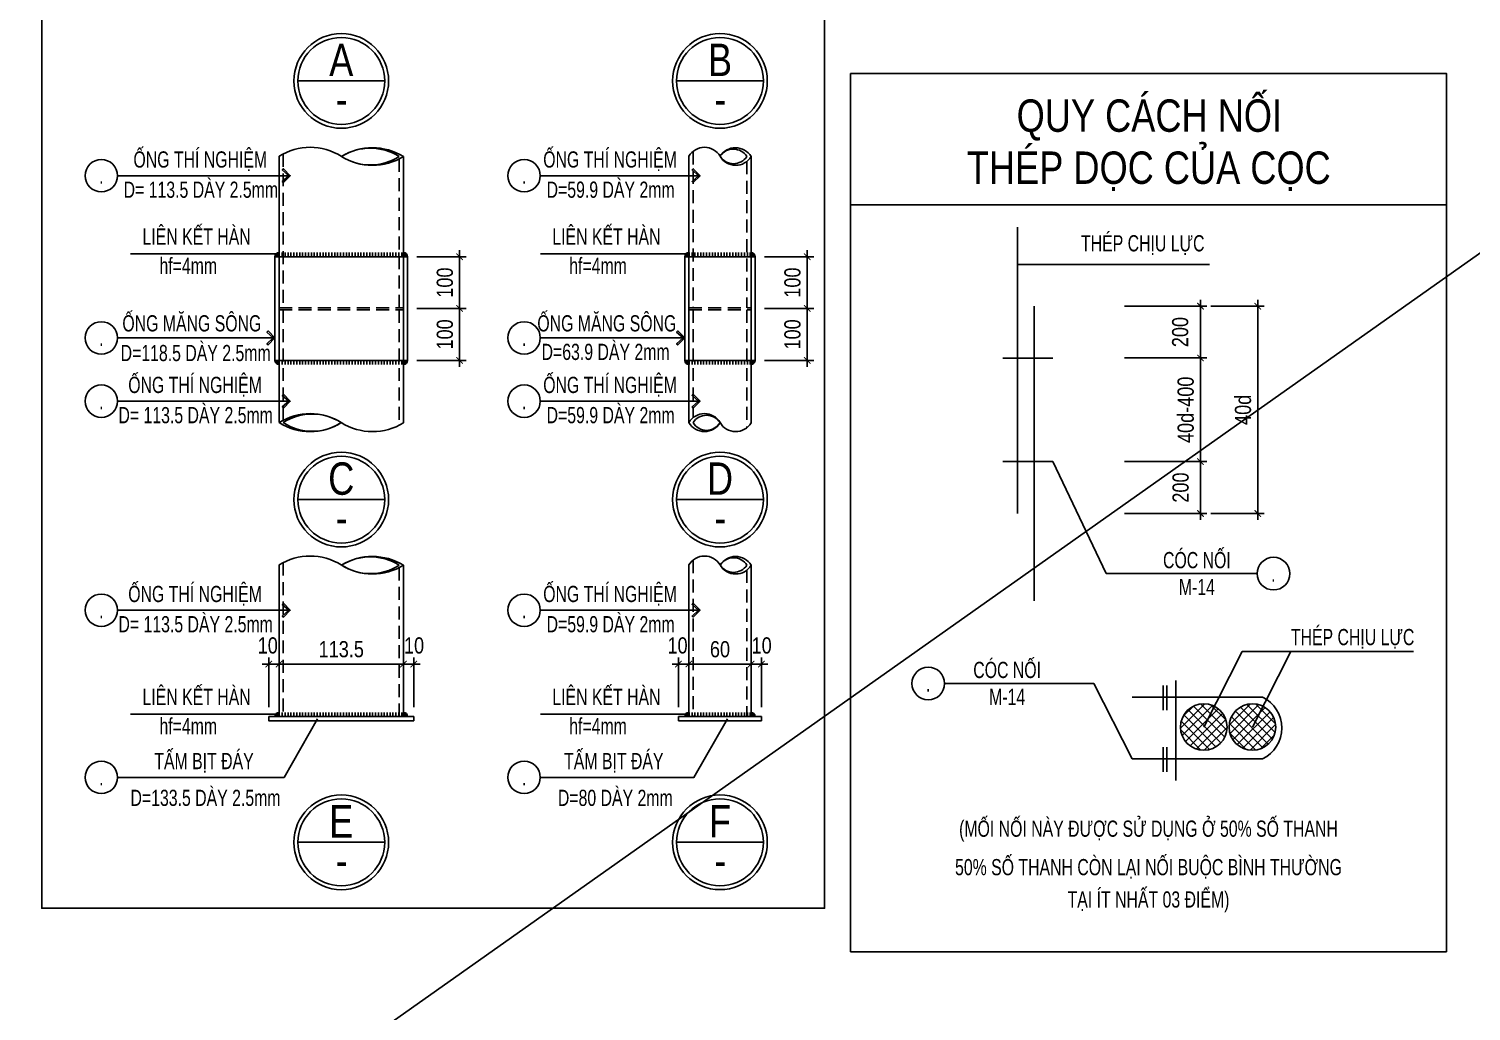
# Model space of a CAD drawing. Extents: x 171424 to 249266, y 74893 to 149166.
# Drawn here: x 227875 to 233442, y 140030 to 143820 of the extents above; entities that cross this region are included whole.
import ezdxf
from ezdxf.enums import TextEntityAlignment as Align

# ---------------------------------------------------------------- set-up
doc = ezdxf.new("R2010")
doc.units = 0
doc.header["$LTSCALE"] = 500
doc.header["$MEASUREMENT"] = 0
doc.header["$PDMODE"] = 3
doc.linetypes.add('HIDDEN', pattern=[0.375, 0.25, -0.125])
doc.layers.get('0').update_dxf_attribs({"linetype": 'CONTINUOUS'})
doc.layers.get('DEFPOINTS').update_dxf_attribs({"linetype": 'CONTINUOUS'})
for name, color, linetype in [('02.CDC.DIM', 1, 'CONTINUOUS'), ('03.CDC.BORDER', 3, 'CONTINUOUS'), ('04.CDC.HIDDEN', 8, 'HIDDEN'), ('05.CDC.STEEL', 4, 'CONTINUOUS'), ('06.CDC.TEXT', 2, 'CONTINUOUS'), ('10.CDC.HATCH', 9, 'CONTINUOUS'), ('11.CDC.NOTE', 8, 'CONTINUOUS')]:
    doc.layers.add(name, color=color, linetype=linetype)
doc.layers.add('KCS_Plotter', color=11, linetype='CONTINUOUS', plot=False)
doc.styles.add('ARIAL', font='arial.ttf', dxfattribs={"width": 0.8})
doc.dimstyles.new('DIM25', dxfattribs={"dimscale": 25, "dimtxt": 2.5, "dimasz": 1, "dimexe": 1, "dimexo": 0, "dimgap": 1, "dimtad": 1, "dimdec": 0, "dimdsep": 46, "dimtxsty": 'ARIAL', "dimblk": 'ARCHTICK', "dimcen": 1, "dimdle": 1, "dimclrd": 1, "dimclre": 1, "dimclrt": 2, "dimadec": 0, "dimazin": 0, "dimtfac": 1, "dimtdec": 0, "dimtix": 1, "dimtmove": 2, "dimatfit": 3, "dimldrblk": 'ARCHTICK', "dimfxl": 1, "dimtolj": 1, "dimtzin": 0, "dimarcsym": 0})

# ---------------------------------------------------------------- blocks, each defined once
blk = doc.blocks.new('_ArchTick')
at = {"color": 0, "linetype": 'ByBlock', "const_width": 0.15}
blk.add_lwpolyline([(-0.5, -0.5), (0.5, 0.5)], dxfattribs=at)
blk = doc.blocks.new('*D854')
at = {"layer": '02.CDC.DIM', "color": 1, "lineweight": -2, "transparency": 16777216}
for p, q in [((230714.3, 142940.9), (230904.7, 142940.9)), ((230879.7, 142965.9), (230879.7, 142716.3)), ((230714.3, 142741.3), (230904.7, 142741.3))]:
    blk.add_line(p, q, dxfattribs=at)
at = {"layer": 'DEFPOINTS', "color": 0, "transparency": 16777216}
for p in [(230714.3, 142940.9), (230714.3, 142741.3), (230879.7, 142741.3)]:
    blk.add_point(p, dxfattribs=at)
at = {"layer": '02.CDC.DIM', "color": 1, "lineweight": -2, "transparency": 16777216, "xscale": 25, "yscale": 25, "zscale": 25}
for p, rotation in [((230879.7, 142940.9), 90), ((230879.7, 142741.3), 270)]:
    blk.add_blockref('_ArchTick', p, dxfattribs=dict(at, rotation=rotation))
at = {"layer": '02.CDC.DIM', "color": 2, "transparency": 16777216, "insert": (230822.8, 142841.1), "char_height": 62.5, "attachment_point": 5, "rotation": 90, "style": 'ARIAL'}
blk.add_mtext('\\A1;100', dxfattribs=at)
blk = doc.blocks.new('*D855')
at = {"layer": '02.CDC.DIM', "color": 1, "lineweight": -2, "transparency": 16777216}
for p, q in [((230879.7, 142766.3), (230879.7, 142515.9)), ((230714.3, 142741.3), (230904.7, 142741.3)), ((230714.3, 142540.9), (230904.7, 142540.9))]:
    blk.add_line(p, q, dxfattribs=at)
at = {"layer": 'DEFPOINTS', "color": 0, "transparency": 16777216}
for p in [(230714.3, 142741.3), (230714.3, 142540.9), (230879.7, 142540.9)]:
    blk.add_point(p, dxfattribs=at)
at = {"layer": '02.CDC.DIM', "color": 1, "lineweight": -2, "transparency": 16777216, "xscale": 25, "yscale": 25, "zscale": 25}
for p, rotation in [((230879.7, 142741.3), 90), ((230879.7, 142540.9), 270)]:
    blk.add_blockref('_ArchTick', p, dxfattribs=dict(at, rotation=rotation))
at = {"layer": '02.CDC.DIM', "color": 2, "transparency": 16777216, "insert": (230822.8, 142641.1), "char_height": 62.5, "attachment_point": 5, "rotation": 90, "style": 'ARIAL'}
blk.add_mtext('\\A1;100', dxfattribs=at)
blk = doc.blocks.new('*D856')
at = {"layer": '02.CDC.DIM', "color": 1, "lineweight": -2, "transparency": 16777216}
for p, q in [((229372.5, 142940.9), (229562.9, 142940.9)), ((229537.9, 142965.9), (229537.9, 142716.3)), ((229372.5, 142741.3), (229562.9, 142741.3))]:
    blk.add_line(p, q, dxfattribs=at)
at = {"layer": 'DEFPOINTS', "color": 0, "transparency": 16777216}
for p in [(229372.5, 142940.9), (229372.5, 142741.3), (229537.9, 142741.3)]:
    blk.add_point(p, dxfattribs=at)
at = {"layer": '02.CDC.DIM', "color": 1, "lineweight": -2, "transparency": 16777216, "xscale": 25, "yscale": 25, "zscale": 25}
for p, rotation in [((229537.9, 142940.9), 90), ((229537.9, 142741.3), 270)]:
    blk.add_blockref('_ArchTick', p, dxfattribs=dict(at, rotation=rotation))
at = {"layer": '02.CDC.DIM', "color": 2, "transparency": 16777216, "insert": (229481, 142841.1), "char_height": 62.5, "attachment_point": 5, "rotation": 90, "style": 'ARIAL'}
blk.add_mtext('\\A1;100', dxfattribs=at)
blk = doc.blocks.new('*D857')
at = {"layer": '02.CDC.DIM', "color": 1, "lineweight": -2, "transparency": 16777216}
for p, q in [((229537.9, 142766.3), (229537.9, 142515.9)), ((229372.5, 142741.3), (229562.9, 142741.3)), ((229372.5, 142540.9), (229562.9, 142540.9))]:
    blk.add_line(p, q, dxfattribs=at)
at = {"layer": 'DEFPOINTS', "color": 0, "transparency": 16777216}
for p in [(229372.5, 142741.3), (229372.5, 142540.9), (229537.9, 142540.9)]:
    blk.add_point(p, dxfattribs=at)
at = {"layer": '02.CDC.DIM', "color": 1, "lineweight": -2, "transparency": 16777216, "xscale": 25, "yscale": 25, "zscale": 25}
for p, rotation in [((229537.9, 142741.3), 90), ((229537.9, 142540.9), 270)]:
    blk.add_blockref('_ArchTick', p, dxfattribs=dict(at, rotation=rotation))
at = {"layer": '02.CDC.DIM', "color": 2, "transparency": 16777216, "insert": (229481, 142641.1), "char_height": 62.5, "attachment_point": 5, "rotation": 90, "style": 'ARIAL'}
blk.add_mtext('\\A1;100', dxfattribs=at)
blk = doc.blocks.new('*D858')
at = {"layer": '02.CDC.DIM', "color": 1, "lineweight": -2, "transparency": 16777216}
for p, q in [((228801, 141369), (228776, 141369)), ((228801, 141202.5), (228801, 141394)), ((228801, 141369), (228841, 141369)), ((228841, 141202.5), (228841, 141394)), ((228841, 141369), (228866, 141369))]:
    blk.add_line(p, q, dxfattribs=at)
at = {"layer": 'DEFPOINTS', "color": 0, "transparency": 16777216}
for p in [(228841, 141369), (228801, 141202.5), (228841, 141202.5)]:
    blk.add_point(p, dxfattribs=at)
at = {"layer": '02.CDC.DIM', "color": 1, "lineweight": -2, "transparency": 16777216, "xscale": 25, "yscale": 25, "zscale": 25}
blk.add_blockref('_ArchTick', (228801, 141369), dxfattribs=at)
at = {"layer": '02.CDC.DIM', "color": 1, "lineweight": -2, "transparency": 16777216, "xscale": 25, "yscale": 25, "zscale": 25, "rotation": 180}
blk.add_blockref('_ArchTick', (228841, 141369), dxfattribs=at)
at = {"layer": '02.CDC.DIM', "color": 2, "transparency": 16777216, "insert": (228797.2, 141440.5), "char_height": 62.5, "attachment_point": 5, "style": 'ARIAL'}
blk.add_mtext('\\A1;10', dxfattribs=at)
blk = doc.blocks.new('*D859')
at = {"layer": '02.CDC.DIM', "color": 1, "lineweight": -2, "transparency": 16777216}
for p, q in [((228816, 141369), (229346, 141369)), ((228841, 141202.5), (228841, 141394)), ((229321, 141202.5), (229321, 141394))]:
    blk.add_line(p, q, dxfattribs=at)
at = {"layer": 'DEFPOINTS', "color": 0, "transparency": 16777216}
for p in [(229321, 141369), (228841, 141202.5), (229321, 141202.5)]:
    blk.add_point(p, dxfattribs=at)
at = {"layer": '02.CDC.DIM', "color": 1, "lineweight": -2, "transparency": 16777216, "xscale": 25, "yscale": 25, "zscale": 25, "rotation": 180}
blk.add_blockref('_ArchTick', (228841, 141369), dxfattribs=at)
at = {"layer": '02.CDC.DIM', "color": 1, "lineweight": -2, "transparency": 16777216, "xscale": 25, "yscale": 25, "zscale": 25}
blk.add_blockref('_ArchTick', (229321, 141369), dxfattribs=at)
at = {"layer": '02.CDC.DIM', "color": 2, "transparency": 16777216, "insert": (229081, 141426), "char_height": 62.5, "attachment_point": 5, "style": 'ARIAL'}
blk.add_mtext('\\A1;113.5', dxfattribs=at)
blk = doc.blocks.new('*D860')
at = {"layer": '02.CDC.DIM', "color": 1, "lineweight": -2, "transparency": 16777216}
for p, q in [((229321, 141369), (229296, 141369)), ((229321, 141202.5), (229321, 141394)), ((229321, 141369), (229361, 141369)), ((229361, 141202.5), (229361, 141394)), ((229361, 141369), (229386, 141369))]:
    blk.add_line(p, q, dxfattribs=at)
at = {"layer": 'DEFPOINTS', "color": 0, "transparency": 16777216}
for p in [(229361, 141369), (229321, 141202.5), (229361, 141202.5)]:
    blk.add_point(p, dxfattribs=at)
at = {"layer": '02.CDC.DIM', "color": 1, "lineweight": -2, "transparency": 16777216, "xscale": 25, "yscale": 25, "zscale": 25}
blk.add_blockref('_ArchTick', (229321, 141369), dxfattribs=at)
at = {"layer": '02.CDC.DIM', "color": 1, "lineweight": -2, "transparency": 16777216, "xscale": 25, "yscale": 25, "zscale": 25, "rotation": 180}
blk.add_blockref('_ArchTick', (229361, 141369), dxfattribs=at)
at = {"layer": '02.CDC.DIM', "color": 2, "transparency": 16777216, "insert": (229361.9, 141440.5), "char_height": 62.5, "attachment_point": 5, "style": 'ARIAL'}
blk.add_mtext('\\A1;10', dxfattribs=at)
blk = doc.blocks.new('*D861')
at = {"layer": '02.CDC.DIM', "color": 1, "lineweight": -2, "transparency": 16777216}
for p, q in [((230382.8, 141369), (230357.8, 141369)), ((230382.8, 141202.5), (230382.8, 141394)), ((230382.8, 141369), (230422.8, 141369)), ((230422.8, 141202.5), (230422.8, 141394)), ((230422.8, 141369), (230447.8, 141369))]:
    blk.add_line(p, q, dxfattribs=at)
at = {"layer": 'DEFPOINTS', "color": 0, "transparency": 16777216}
for p in [(230422.8, 141369), (230382.8, 141202.5), (230422.8, 141202.5)]:
    blk.add_point(p, dxfattribs=at)
at = {"layer": '02.CDC.DIM', "color": 1, "lineweight": -2, "transparency": 16777216, "xscale": 25, "yscale": 25, "zscale": 25}
blk.add_blockref('_ArchTick', (230382.8, 141369), dxfattribs=at)
at = {"layer": '02.CDC.DIM', "color": 1, "lineweight": -2, "transparency": 16777216, "xscale": 25, "yscale": 25, "zscale": 25, "rotation": 180}
blk.add_blockref('_ArchTick', (230422.8, 141369), dxfattribs=at)
at = {"layer": '02.CDC.DIM', "color": 2, "transparency": 16777216, "insert": (230379, 141440.5), "char_height": 62.5, "attachment_point": 5, "style": 'ARIAL'}
blk.add_mtext('\\A1;10', dxfattribs=at)
blk = doc.blocks.new('*D862')
at = {"layer": '02.CDC.DIM', "color": 1, "lineweight": -2, "transparency": 16777216}
for p, q in [((230397.8, 141369), (230687.8, 141369)), ((230422.8, 141202.5), (230422.8, 141394)), ((230662.8, 141202.5), (230662.8, 141394))]:
    blk.add_line(p, q, dxfattribs=at)
at = {"layer": 'DEFPOINTS', "color": 0, "transparency": 16777216}
for p in [(230662.8, 141369), (230422.8, 141202.5), (230662.8, 141202.5)]:
    blk.add_point(p, dxfattribs=at)
at = {"layer": '02.CDC.DIM', "color": 1, "lineweight": -2, "transparency": 16777216, "xscale": 25, "yscale": 25, "zscale": 25, "rotation": 180}
blk.add_blockref('_ArchTick', (230422.8, 141369), dxfattribs=at)
at = {"layer": '02.CDC.DIM', "color": 1, "lineweight": -2, "transparency": 16777216, "xscale": 25, "yscale": 25, "zscale": 25}
blk.add_blockref('_ArchTick', (230662.8, 141369), dxfattribs=at)
at = {"layer": '02.CDC.DIM', "color": 2, "transparency": 16777216, "insert": (230542.8, 141425.9), "char_height": 62.5, "attachment_point": 5, "style": 'ARIAL'}
blk.add_mtext('\\A1;60', dxfattribs=at)
blk = doc.blocks.new('*D863')
at = {"layer": '02.CDC.DIM', "color": 1, "lineweight": -2, "transparency": 16777216}
for p, q in [((230662.8, 141369), (230637.8, 141369)), ((230662.8, 141202.5), (230662.8, 141394)), ((230662.8, 141369), (230702.8, 141369)), ((230702.8, 141202.5), (230702.8, 141394)), ((230702.8, 141369), (230727.8, 141369))]:
    blk.add_line(p, q, dxfattribs=at)
at = {"layer": 'DEFPOINTS', "color": 0, "transparency": 16777216}
for p in [(230702.8, 141369), (230662.8, 141202.5), (230702.8, 141202.5)]:
    blk.add_point(p, dxfattribs=at)
at = {"layer": '02.CDC.DIM', "color": 1, "lineweight": -2, "transparency": 16777216, "xscale": 25, "yscale": 25, "zscale": 25}
blk.add_blockref('_ArchTick', (230662.8, 141369), dxfattribs=at)
at = {"layer": '02.CDC.DIM', "color": 1, "lineweight": -2, "transparency": 16777216, "xscale": 25, "yscale": 25, "zscale": 25, "rotation": 180}
blk.add_blockref('_ArchTick', (230702.8, 141369), dxfattribs=at)
at = {"layer": '02.CDC.DIM', "color": 2, "transparency": 16777216, "insert": (230703.7, 141440.5), "char_height": 62.5, "attachment_point": 5, "style": 'ARIAL'}
blk.add_mtext('\\A1;10', dxfattribs=at)
blk = doc.blocks.new('*D982')
at = {"layer": '02.CDC.DIM', "color": 1, "lineweight": -2, "transparency": 16777216}
for p, q in [((232103.8, 142750.1), (232422.6, 142750.1)), ((232397.6, 142775.1), (232397.6, 142525.1)), ((232103.8, 142550.1), (232422.6, 142550.1))]:
    blk.add_line(p, q, dxfattribs=at)
at = {"layer": 'DEFPOINTS', "color": 0, "transparency": 16777216}
for p in [(232103.8, 142750.1), (232103.8, 142550.1), (232397.6, 142550.1)]:
    blk.add_point(p, dxfattribs=at)
at = {"layer": '02.CDC.DIM', "color": 1, "lineweight": -2, "transparency": 16777216, "xscale": 25, "yscale": 25, "zscale": 25}
for p, rotation in [((232397.6, 142750.1), 90), ((232397.6, 142550.1), 270)]:
    blk.add_blockref('_ArchTick', p, dxfattribs=dict(at, rotation=rotation))
at = {"layer": '02.CDC.DIM', "color": 2, "transparency": 16777216, "insert": (232319.5, 142650.1), "char_height": 62.5, "attachment_point": 5, "rotation": 90, "style": 'ARIAL'}
blk.add_mtext('\\A1;200', dxfattribs=at)
blk = doc.blocks.new('*D983')
at = {"layer": '02.CDC.DIM', "color": 1, "lineweight": -2, "transparency": 16777216}
for p, q in [((232103.8, 142150.1), (232422.6, 142150.1)), ((232397.6, 142175.1), (232397.6, 141925.1)), ((232103.8, 141950.1), (232422.6, 141950.1))]:
    blk.add_line(p, q, dxfattribs=at)
at = {"layer": 'DEFPOINTS', "color": 0, "transparency": 16777216}
for p in [(232103.8, 142150.1), (232103.8, 141950.1), (232397.6, 141950.1)]:
    blk.add_point(p, dxfattribs=at)
at = {"layer": '02.CDC.DIM', "color": 1, "lineweight": -2, "transparency": 16777216, "xscale": 25, "yscale": 25, "zscale": 25}
for p, rotation in [((232397.6, 142150.1), 90), ((232397.6, 141950.1), 270)]:
    blk.add_blockref('_ArchTick', p, dxfattribs=dict(at, rotation=rotation))
at = {"layer": '02.CDC.DIM', "color": 2, "transparency": 16777216, "insert": (232321.1, 142050.1), "char_height": 62.5, "attachment_point": 5, "rotation": 90, "style": 'ARIAL'}
blk.add_mtext('\\A1;200', dxfattribs=at)
blk = doc.blocks.new('*D984')
at = {"layer": '02.CDC.DIM', "color": 1, "lineweight": -2, "transparency": 16777216}
for p, q in [((232103.8, 142550.1), (232422.6, 142550.1)), ((232397.6, 142575.1), (232397.6, 142125.1)), ((232103.8, 142150.1), (232422.6, 142150.1))]:
    blk.add_line(p, q, dxfattribs=at)
at = {"layer": 'DEFPOINTS', "color": 0, "transparency": 16777216}
for p in [(232103.8, 142550.1), (232103.8, 142150.1), (232397.6, 142150.1)]:
    blk.add_point(p, dxfattribs=at)
at = {"layer": '02.CDC.DIM', "color": 1, "lineweight": -2, "transparency": 16777216, "xscale": 25, "yscale": 25, "zscale": 25}
for p, rotation in [((232397.6, 142550.1), 90), ((232397.6, 142150.1), 270)]:
    blk.add_blockref('_ArchTick', p, dxfattribs=dict(at, rotation=rotation))
at = {"layer": '02.CDC.DIM', "color": 2, "transparency": 16777216, "insert": (232340.7, 142350.1), "char_height": 62.5, "attachment_point": 5, "rotation": 90, "style": 'ARIAL'}
blk.add_mtext('\\A1;40d-400', dxfattribs=at)
blk = doc.blocks.new('*D985')
at = {"layer": '02.CDC.DIM', "color": 1, "lineweight": -2, "transparency": 16777216}
for p, q in [((232437.6, 142750.1), (232643.8, 142750.1)), ((232618.8, 142775.1), (232618.8, 141925.1)), ((232437.6, 141950.1), (232643.8, 141950.1))]:
    blk.add_line(p, q, dxfattribs=at)
at = {"layer": 'DEFPOINTS', "color": 0, "transparency": 16777216}
for p in [(232437.6, 142750.1), (232437.6, 141950.1), (232618.8, 141950.1)]:
    blk.add_point(p, dxfattribs=at)
at = {"layer": '02.CDC.DIM', "color": 1, "lineweight": -2, "transparency": 16777216, "xscale": 25, "yscale": 25, "zscale": 25}
for p, rotation in [((232618.8, 142750.1), 90), ((232618.8, 141950.1), 270)]:
    blk.add_blockref('_ArchTick', p, dxfattribs=dict(at, rotation=rotation))
at = {"layer": '02.CDC.DIM', "color": 2, "transparency": 16777216, "insert": (232561.9, 142350.1), "char_height": 62.5, "attachment_point": 5, "rotation": 90, "style": 'ARIAL'}
blk.add_mtext('\\A1;40d', dxfattribs=at)

msp = doc.modelspace()

# ---------------------------------------------------------------- hatches: boundary and pattern name
at = {"layer": '10.CDC.HATCH'}
for points in [[(228840.96, 142956.87, 0.4142136), (228824.96, 142940.87), (228840.96, 142940.87)], [(229320.96, 142956.87), (229320.96, 142940.87), (229336.96, 142940.87, 0.4142136)], [(230422.77, 142956.87, 0.4142136), (230406.77, 142940.87), (230422.77, 142940.87)], [(230662.77, 142956.87), (230662.77, 142940.87), (230678.77, 142940.87, 0.4142136)], [(228840.96, 142540.87), (228824.96, 142540.87, 0.4142136), (228840.96, 142524.87)], [(229336.96, 142540.87), (229320.96, 142540.87), (229320.96, 142524.87, 0.4142136)], [(230422.77, 142540.87), (230406.77, 142540.87, 0.4142136), (230422.77, 142524.87)], [(230678.77, 142540.87), (230662.77, 142540.87), (230662.77, 142524.87, 0.4142136)], [(228840.96, 141182.37, 0.4142136), (228824.96, 141166.37), (228840.96, 141166.37)], [(229320.96, 141182.37), (229320.96, 141166.37), (229336.96, 141166.37, 0.4142136)], [(230422.77, 141182.37, 0.4142136), (230406.77, 141166.37), (230422.77, 141166.37)], [(230662.77, 141182.37), (230662.77, 141166.37), (230678.77, 141166.37, 0.4142136)]]:
    msp.add_hatch(color=256, dxfattribs=at).paths.add_polyline_path(points)
h = msp.add_hatch(dxfattribs=at)
h.set_pattern_fill('ANSI31', color=256, scale=90, angle=45, style=0)
h.set_pattern_definition([(90, (137998.152, 113732.723), (-11.25, 2e-15), [])])
h.paths.add_polyline_path([(229320.96, 142956.87), (228840.96, 142956.87), (228840.96, 142940.87), (229320.96, 142940.87)])
h = msp.add_hatch(dxfattribs=at)
h.set_pattern_fill('ANSI31', color=256, scale=90, angle=45, style=0)
h.set_pattern_definition([(90, (137903.6, 113732.723), (-11.25, 2e-15), [])])
h.paths.add_polyline_path([(230662.77, 142956.87), (230422.77, 142956.87), (230422.77, 142940.87), (230662.77, 142940.87)])
h = msp.add_hatch(dxfattribs=at)
h.set_pattern_fill('ANSI31', color=256, scale=90, angle=45, style=0)
h.set_pattern_definition([(270, (137998.152, 171749.011), (-11.25, -2e-15), [])])
h.paths.add_polyline_path([(229320.96, 142524.87), (228840.96, 142524.87), (228840.96, 142540.87), (229320.96, 142540.87)])
h = msp.add_hatch(dxfattribs=at)
h.set_pattern_fill('ANSI31', color=256, scale=90, angle=45, style=0)
h.set_pattern_definition([(270, (137903.6, 171749.011), (-11.25, -2e-15), [])])
h.paths.add_polyline_path([(230662.77, 142524.87), (230422.77, 142524.87), (230422.77, 142540.87), (230662.77, 142540.87)])
h = msp.add_hatch(dxfattribs=at)
h.set_pattern_fill('ANSI37', color=256, scale=200, style=0)
h.set_pattern_definition([(45, (211139.533, 125845.254), (-17.67767, 17.67767), []), (135, (211139.533, 125845.254), (-17.67767, -17.67767), [])])
h.paths.add_polyline_path([(232688, 141125.99, 1), (232508.33, 141125.99, 1)])
h.paths.add_polyline_path([(232500.19, 141125.99, 1), (232320.53, 141125.99, 1)])
h = msp.add_hatch(dxfattribs=at)
h.set_pattern_fill('ANSI31', color=256, scale=90, angle=45, style=0)
h.set_pattern_definition([(90, (137998.152, 111958.224), (-11.25, 2e-15), [])])
h.paths.add_polyline_path([(229320.96, 141182.37), (228840.96, 141182.37), (228840.96, 141166.37), (229320.96, 141166.37)])
h = msp.add_hatch(dxfattribs=at)
h.set_pattern_fill('ANSI31', color=256, scale=90, angle=45, style=0)
h.set_pattern_definition([(90, (137903.6, 114036.161), (-11.25, 2e-15), [])])
h.paths.add_polyline_path([(230662.77, 141182.37), (230422.77, 141182.37), (230422.77, 141166.37), (230662.77, 141166.37)])

# ---------------------------------------------------------------- linework, layer by layer
at = {"layer": '03.CDC.BORDER'}
for p, q in [((228840.96, 143328.39), (228840.96, 142743.48)), ((229320.96, 143327.52), (229320.96, 142743.48)), ((230422.77, 143328.39), (230422.77, 142743.48)), ((230662.77, 143327.52), (230662.77, 142743.48)), ((231046.91, 143140.73), (233346.91, 143140.73)), ((228840.96, 142940.87), (229320.96, 142940.87)), ((230422.77, 142940.87), (230662.77, 142940.87)), ((228840.96, 142736.35), (228840.96, 142300.71)), ((229320.96, 142736.35), (229320.96, 142299.85)), ((230422.77, 142736.35), (230422.77, 142300.71)), ((230662.77, 142736.35), (230662.77, 142299.85)), ((228840.96, 142540.87), (229320.96, 142540.87)), ((230422.77, 142540.87), (230662.77, 142540.87)), ((228840.96, 141751.27), (228840.96, 141166.37)), ((229320.96, 141750.41), (229320.96, 141166.37)), ((230422.77, 141751.27), (230422.77, 141166.37)), ((230662.77, 141750.41), (230662.77, 141166.37)), ((228800.96, 141166.37), (229360.96, 141166.37)), ((230382.77, 141166.37), (230702.77, 141166.37))]:
    msp.add_line(p, q, dxfattribs=at)
for points in [[(227925.02, 145355.41), (230946.91, 145355.41), (230946.91, 140426.68), (227925.02, 140426.68)], [(231046.91, 143648.39), (233346.91, 143648.39), (233346.91, 140258.56), (231046.91, 140258.56)], [(228840.96, 142540.87), (228824.96, 142540.87), (228824.96, 142940.87), (228840.96, 142940.87)], [(229320.96, 142540.87), (229336.96, 142540.87), (229336.96, 142940.87), (229320.96, 142940.87)], [(230422.77, 142540.87), (230406.77, 142540.87), (230406.77, 142940.87), (230422.77, 142940.87)], [(230662.77, 142540.87), (230678.77, 142540.87), (230678.77, 142940.87), (230662.77, 142940.87)], [(228800.96, 141166.37), (228800.96, 141150.37), (229360.96, 141150.37), (229360.96, 141166.37)], [(230382.77, 141166.37), (230382.77, 141150.37), (230702.77, 141150.37), (230702.77, 141166.37)]]:
    msp.add_lwpolyline(points, close=True, dxfattribs=at)
at = {"layer": '04.CDC.HIDDEN', "ltscale": 0.4}
for p, q in [((228856.96, 143337.58), (228856.96, 142743.48)), ((229304.96, 143318.51), (229304.96, 142743.48)), ((230438.77, 143347.27), (230438.77, 142743.48)), ((230646.77, 143309.09), (230646.77, 142743.48)), ((228840.96, 142743.48), (229320.96, 142743.48)), ((228840.96, 142736.35), (229320.96, 142736.35)), ((228856.96, 142736.35), (228856.96, 142309.91)), ((229304.96, 142736.35), (229304.96, 142290.83)), ((230422.77, 142743.48), (230662.77, 142743.48)), ((230422.77, 142736.35), (230662.77, 142736.35)), ((230438.77, 142736.35), (230438.77, 142319.6)), ((230646.77, 142736.35), (230646.77, 142281.41)), ((228856.96, 141760.47), (228856.96, 141166.37)), ((230438.77, 141770.16), (230438.77, 141166.37)), ((229304.96, 141741.4), (229304.96, 141166.37)), ((230646.77, 141731.97), (230646.77, 141166.37))]:
    msp.add_line(p, q, dxfattribs=at)
at = {"layer": '05.CDC.STEEL'}
for p, q in [((231691.15, 143054.86), (231691.15, 141950.05)), ((231755.88, 142750.05), (231755.88, 141613.56)), ((231634.72, 142550.05), (231827.81, 142550.05)), ((231634.72, 142150.05), (231827.81, 142150.05)), ((232302.86, 141305.33), (232302.86, 140919.15)), ((232253.53, 141286.33), (232253.53, 141191.37)), ((232267.21, 141286.33), (232267.21, 141191.37)), ((232253.53, 141048.62), (232253.53, 140953.66)), ((232267.21, 141048.62), (232267.21, 140953.66))]:
    msp.add_line(p, q, dxfattribs=at)
msp.add_lwpolyline([(232134.4, 141003.23), (232636.76, 141003.23, 0.6324965), (232636.76, 141240.94), (232134.4, 141240.94)], format="xyb", dxfattribs=at)
for centre in [(232410.36, 141125.99), (232598.16, 141125.99)]:
    msp.add_circle(centre, 89.83, dxfattribs=at)
for centre, start, end in [((228840.96, 142940.87), 90, 180), ((229320.96, 142940.87), 0, 90), ((230422.77, 142940.87), 90, 180), ((230662.77, 142940.87), 0, 90), ((228840.96, 142540.87), 180, 270), ((229320.96, 142540.87), 270, 0), ((230422.77, 142540.87), 180, 270), ((230662.77, 142540.87), 270, 0), ((228840.96, 141166.37), 90, 180), ((229320.96, 141166.37), 0, 90), ((230422.77, 141166.37), 90, 180), ((230662.77, 141166.37), 0, 90)]:
    msp.add_arc(centre, 16, start, end, dxfattribs=at)
at = {"layer": '10.CDC.HATCH'}
for centre in [(229080.96, 143619.29), (230542.77, 143619.37), (229080.96, 142003.71), (230542.77, 142003.71), (229080.96, 140681.06), (230542.77, 140681.14)]:
    msp.add_circle(centre, 182.71, dxfattribs=at)
at = {"layer": '11.CDC.NOTE'}
for p, q in [((228913.26, 143619.29), (229248.67, 143619.29)), ((230375.07, 143619.37), (230710.48, 143619.37)), ((228829.65, 142952.18), (228267.63, 142952.18)), ((230411.46, 142952.18), (229849.44, 142952.18)), ((231691.15, 142911.45), (232432.21, 142911.45)), ((232033.33, 141717.89), (231827.81, 142150.05)), ((228913.26, 142003.71), (229248.67, 142003.71)), ((230375.07, 142003.71), (230710.48, 142003.71)), ((232033.33, 141717.89), (232616.47, 141717.89)), ((232558.74, 141416.84), (232410.36, 141125.99)), ((232558.74, 141416.84), (233220.36, 141416.84)), ((232746.55, 141416.84), (232598.16, 141125.99)), ((231986.01, 141294.09), (231409.87, 141294.09)), ((231986.01, 141294.09), (232134.4, 141003.23)), ((228829.65, 141175.77), (228267.63, 141175.77)), ((230411.46, 141175.77), (229849.44, 141175.77)), ((228913.26, 140681.06), (229248.67, 140681.06)), ((230375.07, 140681.14), (230710.48, 140681.14))]:
    msp.add_line(p, q, dxfattribs=at)
for points in [[(228840.96, 143328.39, -0.2889796), (229081.22, 143328.39, 0.2859795), (229320.96, 143327.52, 0.5725531)], [(229320.96, 143327.52, 0.2823727), (229082.17, 143327.79, 0.2823727)], [(230422.77, 143328.39, -0.5773503), (230543.03, 143328.39, 0.5725531), (230662.77, 143327.52, 0.5725531)], [(230662.77, 143327.52, 0.5555373), (230542.89, 143328.62, 0.5677757)], [(229304.96, 143327.52, 0.2888372), (229082.17, 143327.79, 0.129847)], [(229082.17, 143327.79, 0.2903987), (229304.96, 143327.52)], [(230646.77, 143327.52, 0.5396883), (230542.89, 143328.62, 0.219216)], [(230543.03, 143328.39, 0.54159), (230646.77, 143327.52)], [(228840.96, 142300.71, -0.2889796), (229081.22, 142300.71, 0.2859795), (229320.96, 142299.85, 0.5725531)], [(228856.96, 142300.71, -0.2956031), (229081.22, 142300.71, -0.1325433)], [(230422.77, 142300.71, -0.5773503), (230543.03, 142300.71, 0.5725531), (230662.77, 142299.85, 0.5725531)], [(230438.77, 142300.71, -0.5400706), (230543.03, 142300.71, -0.2372346)], [(228840.96, 142300.71, 0.2889796), (229081.22, 142300.71, 0.5677757)], [(228856.96, 142300.71, 0.2956031), (229081.22, 142300.71, 0.1325433)], [(230422.77, 142300.71, 0.5773503), (230543.03, 142300.71, 0.5677757)], [(230438.77, 142300.71, 0.5719263), (230543.03, 142300.71, 0.2372346)], [(228840.96, 141751.27, -0.2889796), (229081.22, 141751.27, 0.2859795), (229320.96, 141750.41, 0.5725531)], [(229081.22, 141751.27, 0.2918231), (229304.96, 141750.41)], [(229320.96, 141750.41, 0.2823727), (229082.17, 141750.68, 0.2823727)], [(229304.96, 141750.41, 0.2888372), (229082.17, 141750.68, 0.129847)], [(230422.77, 141751.27, -0.5773503), (230543.03, 141751.27, 0.5725531), (230662.77, 141750.41, 0.5725531)], [(230543.03, 141751.27, 0.54159), (230646.77, 141750.41)], [(230662.77, 141750.41, 0.5677757), (230543.53, 141750.41, 0.5677757)], [(230646.77, 141750.41, 0.553437), (230543.56, 141750.45, 0.219216)]]:
    msp.add_lwpolyline(points, format="xyb", dxfattribs=at)
for points in [[(228884.37, 143253.47), (228857.64, 143280.19), (228853.19, 143275.74), (228878.07, 143253.47), (228853.19, 143231.19), (228857.64, 143226.74), (228884.37, 143253.47), (228884.37, 143253.47), (228217.38, 143253.47)], [(230466.18, 143253.47), (230439.45, 143280.19), (230435, 143275.74), (230459.88, 143253.47), (230435, 143231.19), (230439.45, 143226.74), (230466.18, 143253.47), (230466.18, 143253.47), (229849.19, 143253.47)], [(228824.96, 142627.58), (228798.23, 142654.31), (228793.78, 142649.86), (228818.66, 142627.58), (228793.78, 142605.31), (228798.23, 142600.85), (228824.96, 142627.58), (228824.96, 142627.58), (228217.38, 142627.58)], [(230406.77, 142627.58), (230380.04, 142654.31), (230375.59, 142649.86), (230400.47, 142627.58), (230375.59, 142605.31), (230380.04, 142600.85), (230406.77, 142627.58), (230406.77, 142627.58), (229849.19, 142627.58)], [(228884.37, 142383.47), (228857.64, 142410.2), (228853.19, 142405.75), (228878.07, 142383.47), (228853.19, 142361.2), (228857.64, 142356.74), (228884.37, 142383.47), (228884.37, 142383.47), (228217.38, 142383.47)], [(230466.18, 142383.47), (230439.45, 142410.2), (230435, 142405.75), (230459.88, 142383.47), (230435, 142361.2), (230439.45, 142356.74), (230466.18, 142383.47), (230466.18, 142383.47), (229849.19, 142383.47)], [(228884.37, 141576.7), (228857.64, 141603.43), (228853.19, 141598.98), (228878.07, 141576.7), (228853.19, 141554.43), (228857.64, 141549.98), (228884.37, 141576.7), (228884.37, 141576.7), (228217.38, 141576.7)], [(230466.18, 141576.7), (230439.45, 141603.43), (230435, 141598.98), (230459.88, 141576.7), (230435, 141554.43), (230439.45, 141549.98), (230466.18, 141576.7), (230466.18, 141576.7), (229849.19, 141576.7)], [(228989.64, 141157.18), (228860.14, 140931.84), (228217.38, 140931.84)], [(230571.45, 141157.18), (230441.95, 140931.84), (229849.19, 140931.84)]]:
    msp.add_lwpolyline(points, dxfattribs=at)
for centre, radius in [((229080.96, 143619.29), 167.71), ((230542.77, 143619.37), 167.71), ((228154.88, 143253.47), 62.5), ((229786.69, 143253.47), 62.5), ((228154.88, 142627.58), 62.5), ((229786.69, 142627.58), 62.5), ((228154.88, 142383.47), 62.5), ((229786.69, 142383.47), 62.5), ((229080.96, 142003.71), 167.71), ((230542.77, 142003.71), 167.71), ((232679.47, 141717.89), 63), ((228154.88, 141576.7), 62.5), ((229786.69, 141576.7), 62.5), ((231346.87, 141294.09), 63), ((228154.88, 140931.84), 62.5), ((229786.69, 140931.84), 62.5), ((229080.96, 140681.06), 167.71), ((230542.77, 140681.14), 167.71)]:
    msp.add_circle(centre, radius, dxfattribs=at)
at = {"layer": 'KCS_Plotter'}
msp.add_line((216399.12, 130892.91), (237424.12, 145742.91), dxfattribs=at)

# ---------------------------------------------------------------- texts
at = {"layer": '06.CDC.TEXT', "style": 'ARIAL'}
for s, height, width, p in [('A', 125, 0.8, (229080.96, 143700.37)), ('B', 125, 0.8, (230542.77, 143700.45)), ('-', 125, 0.8, (229082.42, 143549.27)), ('-', 125, 0.8, (230544.22, 143549.35)), ('.', 62.5, 0.7, (228154.88, 143253.47)), ('.', 62.5, 0.7, (229786.69, 143253.47)), ('.', 62.5, 0.7, (228154.88, 142627.58)), ('.', 62.5, 0.7, (229786.69, 142627.58)), ('.', 62.5, 0.7, (228154.88, 142383.47)), ('.', 62.5, 0.7, (229786.69, 142383.47)), ('C', 125, 0.8, (229080.96, 142084.79)), ('D', 125, 0.8, (230542.77, 142084.79)), ('-', 125, 0.8, (229082.42, 141933.69)), ('-', 125, 0.8, (230544.22, 141933.69)), ('.', 62.5, 0.7, (232678.77, 141717.89)), ('.', 62.5, 0.7, (228154.88, 141576.7)), ('.', 62.5, 0.7, (229786.69, 141576.7)), ('.', 62.5, 0.7, (231346.17, 141294.09)), ('.', 62.5, 0.7, (228154.88, 140931.84)), ('.', 62.5, 0.7, (229786.69, 140931.84)), ('E', 125, 0.8, (229080.96, 140762.14)), ('F', 125, 0.8, (230542.77, 140762.22)), ('-', 125, 0.8, (229082.42, 140611.05)), ('-', 125, 0.8, (230544.22, 140611.13))]:
    msp.add_text(s, height=height, dxfattribs=dict(at, width=width)).set_placement(p, align=Align.MIDDLE_CENTER)
for s, height, width, p in [('QUY CÁCH NỐI', 125, 0.8, (232200.19, 143422.99)), ('THÉP DỌC CỦA CỌC', 125, 0.8, (232198.04, 143221.99)), ('hf=4mm', 62.5, 0.7, (228490.33, 142874.78)), ('hf=4mm', 62.5, 0.7, (230072.14, 142874.78)), ('hf=4mm', 62.5, 0.7, (228490.33, 141098.37)), ('hf=4mm', 62.5, 0.7, (230072.14, 141098.37))]:
    msp.add_text(s, height=height, dxfattribs=dict(at, width=width)).set_placement(p, align=Align.CENTER)
at = {"layer": '06.CDC.TEXT', "style": 'ARIAL', "width": 0.7}
for s, p in [('ỐNG THÍ NGHIỆM', (228536.76, 143318.75)), ('ỐNG THÍ NGHIỆM', (230118.57, 143318.75)), ('D= 113.5 DÀY 2.5mm', (228538.88, 143207.31)), ('D=59.9 DÀY 2mm', (230120.69, 143207.31)), ('LIÊN KẾT HÀN', (228522.6, 143028.11)), ('LIÊN KẾT HÀN', (230104.41, 143028.11)), ('THÉP CHỊU LỰC', (232174.85, 142993.97)), ('ỐNG MĂNG SÔNG', (228504.24, 142692.87)), ('ỐNG MĂNG SÔNG', (230106.05, 142692.87)), ('D=118.5 DÀY 2.5mm', (228518.88, 142577.04)), ('D=63.9 DÀY 2mm', (230101.29, 142581.43)), ('ỐNG THÍ NGHIỆM', (228516.76, 142448.75)), ('ỐNG THÍ NGHIỆM', (230118.57, 142448.75)), ('D= 113.5 DÀY 2.5mm', (228518.88, 142337.32)), ('D=59.9 DÀY 2mm', (230120.69, 142337.32)), ('CÓC NỐI', (232383.76, 141779.15)), ('M-14', (232383.76, 141666.16)), ('ỐNG THÍ NGHIỆM', (228516.76, 141641.99)), ('ỐNG THÍ NGHIỆM', (230118.57, 141641.99)), ('D= 113.5 DÀY 2.5mm', (228518.88, 141530.55)), ('D=59.9 DÀY 2mm', (230120.69, 141530.55)), ('CÓC NỐI', (231651.3, 141355.34)), ('LIÊN KẾT HÀN', (228522.6, 141251.7)), ('LIÊN KẾT HÀN', (230104.41, 141251.7)), ('M-14', (231651.3, 141242.36)), ('TẤM BỊT ĐÁY', (228551.16, 140997.12)), ('TẤM BỊT ĐÁY', (230132.97, 140997.12)), ('D=133.5 DÀY 2.5mm', (228556.92, 140860.42)), ('D=80 DÀY 2mm', (230138.73, 140860.42)), ('(MỐI NỐI NÀY ĐƯỢC SỬ DỤNG Ở 50%%% SỐ THANH', (232196.91, 140733.8)), ('50%%% SỐ THANH CÒN LẠI NỐI BUỘC BÌNH THƯỜNG', (232196.91, 140587.88)), ('TẠI ÍT NHẤT 03 ĐIỂM)', (232196.91, 140460.58))]:
    msp.add_text(s, height=62.5, dxfattribs=at).set_placement(p, align=Align.MIDDLE)
msp.add_text('THÉP CHỊU LỰC', height=62.5, dxfattribs=at).set_placement((232746.55, 141441.84))

# ---------------------------------------------------------------- dimensions: what is measured, and where the dimension line sits
at = {"layer": '02.CDC.DIM'}
for base, p1, p2, text, picture, middle in [((229537.86, 142741.35), (229372.51, 142940.87), (229372.51, 142741.35), '100', '*D856', (229480.95, 142841.11)), ((230879.67, 142741.35), (230714.31, 142940.87), (230714.31, 142741.35), '100', '*D854', (230822.76, 142841.11)), ((229537.86, 142540.87), (229372.51, 142741.35), (229372.51, 142540.87), '100', '*D857', (229480.95, 142641.11)), ((230879.67, 142540.87), (230714.31, 142741.35), (230714.31, 142540.87), '100', '*D855', (230822.76, 142641.11)), ((232618.76, 141950.05), (232437.57, 142750.05), (232437.57, 141950.05), '40d', '*D985', (232561.85, 142350.05)), ((232397.57, 142150.05), (232103.85, 142550.05), (232103.85, 142150.05), '40d-400', '*D984', (232340.66, 142350.05))]:
    dim = msp.add_linear_dim(base=base, p1=p1, p2=p2, angle=90, text=text, dimstyle='DIM25', dxfattribs=at)
    dim.commit()
    dim.dimension.update_dxf_attribs({"geometry": picture, "text_midpoint": middle})
for base, p1, p2, picture, middle in [((232397.57, 142550.05), (232103.85, 142750.05), (232103.85, 142550.05), '*D982', (232319.46, 142650.05)), ((232397.57, 141950.05), (232103.85, 142150.05), (232103.85, 141950.05), '*D983', (232321.15, 142050.05))]:
    dim = msp.add_linear_dim(base=base, p1=p1, p2=p2, angle=90, text='200', dimstyle='DIM25', dxfattribs=at)
    dim.commit()
    dim.dimension.update_dxf_attribs({"geometry": picture, "text_midpoint": middle, "dimtype": 160})
for base, p1, p2, picture, middle in [((228840.96, 141369.03), (228800.96, 141202.52), (228840.96, 141202.52), '*D858', (228797.17, 141440.53)), ((229360.96, 141369.03), (229320.96, 141202.52), (229360.96, 141202.52), '*D860', (229361.92, 141440.53)), ((230422.77, 141369.03), (230382.77, 141202.52), (230422.77, 141202.52), '*D861', (230378.98, 141440.53)), ((230702.77, 141369.03), (230662.77, 141202.52), (230702.77, 141202.52), '*D863', (230703.73, 141440.53))]:
    dim = msp.add_linear_dim(base=base, p1=p1, p2=p2, text='10', dimstyle='DIM25', dxfattribs=at)
    dim.commit()
    dim.dimension.update_dxf_attribs({"geometry": picture, "text_midpoint": middle, "dimtype": 160})
for base, p1, p2, text, picture, middle in [((229320.96, 141369.03), (228840.96, 141202.52), (229320.96, 141202.52), '113.5', '*D859', (229080.96, 141425.96)), ((230662.77, 141369.03), (230422.77, 141202.52), (230662.77, 141202.52), '60', '*D862', (230542.77, 141425.94))]:
    dim = msp.add_linear_dim(base=base, p1=p1, p2=p2, text=text, dimstyle='DIM25', dxfattribs=at)
    dim.commit()
    dim.dimension.update_dxf_attribs({"geometry": picture, "text_midpoint": middle})

doc.saveas('drawing.dxf')
